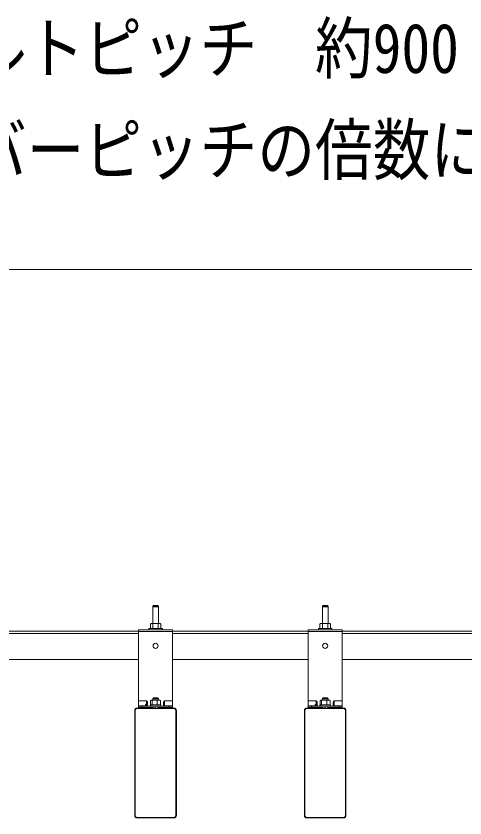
# Model space of a CAD drawing. Units: millimetres, scale not verified. Extents: x -202 to 3206, y -142 to 138.
# Drawn here: x -89.27 to -69.43, y -110.28 to -74.77 of the extents above; entities that cross this region are included whole.
import ezdxf
from ezdxf.enums import TextEntityAlignment as Align

# ---------------------------------------------------------------- set-up
doc = ezdxf.new("R2010")
doc.units = ezdxf.units.MM
doc.header["$LTSCALE"] = 0.5
doc.layers.add('0-0_0', color=7, linetype='Continuous', lineweight=18)
doc.styles.add('ＭＳ ゴシック', font='')
doc.styles.get('ＭＳ ゴシック').set_extended_font_data('MS Gothic')

msp = doc.modelspace()

# ---------------------------------------------------------------- linework, layer by layer
at = {"layer": '0-0_0'}
for p, q in [((-102.6061, -85.9998), (-57.6061, -85.9998)), ((-83.1911, -100.8639), (-83.2311, -100.9039)), ((-83.1911, -100.8909), (-83.2311, -100.9309)), ((-83.2311, -100.9039), (-83.2311, -100.9309)), ((-83.2042, -100.9039), (-83.2311, -100.9039)), ((-83.2311, -100.9309), (-83.2311, -101.6716)), ((-83.1061, -100.9309), (-83.2311, -100.9309)), ((-83.1911, -100.8639), (-83.0211, -100.8639)), ((-83.1911, -100.8909), (-83.1061, -100.8909)), ((-83.1061, -100.8909), (-83.0211, -100.8909)), ((-82.9811, -100.9309), (-83.1061, -100.9309)), ((-82.9811, -100.9039), (-83.0211, -100.8639)), ((-82.9811, -100.9309), (-83.0211, -100.8909)), ((-82.9811, -100.9039), (-83.0081, -100.9039)), ((-82.9811, -100.9309), (-82.9811, -100.9039)), ((-82.9811, -101.6716), (-82.9811, -100.9309)), ((-75.6911, -100.8639), (-75.7311, -100.9039)), ((-75.6911, -100.8909), (-75.7311, -100.9309)), ((-75.7311, -100.9039), (-75.7311, -100.9309)), ((-75.7042, -100.9039), (-75.7311, -100.9039)), ((-75.7311, -100.9309), (-75.7311, -101.6716)), ((-75.6061, -100.9309), (-75.7311, -100.9309)), ((-75.6911, -100.8639), (-75.5211, -100.8639)), ((-75.6911, -100.8909), (-75.6061, -100.8909)), ((-75.6061, -100.8909), (-75.5211, -100.8909)), ((-75.4811, -100.9309), (-75.6061, -100.9309)), ((-75.4811, -100.9039), (-75.5211, -100.8639)), ((-75.4811, -100.9309), (-75.5211, -100.8909)), ((-75.4811, -100.9039), (-75.5081, -100.9039)), ((-75.4811, -100.9309), (-75.4811, -100.9039)), ((-75.4811, -101.6716), (-75.4811, -100.9309)), ((-83.4061, -101.8916), (-83.4061, -101.9466)), ((-82.8061, -101.8916), (-83.4061, -101.8916)), ((-83.3061, -101.6716), (-83.3371, -101.7025)), ((-83.3371, -101.7025), (-83.3371, -101.8916)), ((-83.3061, -101.6716), (-83.2793, -101.6716)), ((-83.2793, -101.6716), (-83.1061, -101.6716)), ((-83.2216, -101.7025), (-83.2216, -101.8916)), ((-83.1061, -101.6716), (-82.9329, -101.6716)), ((-82.9907, -101.7025), (-82.9907, -101.8916)), ((-82.9329, -101.6716), (-82.9061, -101.6716)), ((-82.8752, -101.7025), (-82.9061, -101.6716)), ((-82.8752, -101.7025), (-82.8752, -101.8916)), ((-82.8061, -101.9466), (-82.8061, -101.8916)), ((-75.9061, -101.8916), (-75.9061, -101.9466)), ((-75.3061, -101.8916), (-75.9061, -101.8916)), ((-75.8061, -101.6716), (-75.8371, -101.7025)), ((-75.8371, -101.7025), (-75.8371, -101.8916)), ((-75.8061, -101.6716), (-75.7793, -101.6716)), ((-75.7216, -101.7025), (-75.7216, -101.8916)), ((-75.4907, -101.7025), (-75.4907, -101.8916)), ((-75.4329, -101.6716), (-75.4061, -101.6716)), ((-75.3752, -101.7025), (-75.4061, -101.6716)), ((-75.3752, -101.7025), (-75.3752, -101.8916)), ((-75.3061, -101.9466), (-75.3061, -101.8916)), ((-83.8561, -102.0066), (-89.8561, -102.0066)), ((-83.8561, -101.9466), (-83.8561, -102.0216)), ((-83.8561, -102.0216), (-83.8561, -105.0966)), ((-76.3561, -102.0066), (-82.3561, -102.0066)), ((-82.3561, -102.0216), (-82.3561, -105.0966)), ((-76.3561, -101.9466), (-76.3561, -102.0216)), ((-76.3561, -102.0216), (-76.3561, -105.0966)), ((-68.8561, -102.0066), (-74.8561, -102.0066)), ((-74.8561, -102.0216), (-74.8561, -105.0966)), ((-89.8561, -103.2566), (-83.8561, -103.2566)), ((-82.3561, -103.2566), (-76.3561, -103.2566)), ((-74.8561, -103.2566), (-68.8561, -103.2566)), ((-83.3061, -105.0616), (-83.3154, -105.0669)), ((-83.2973, -105.0616), (-83.3061, -105.0616)), ((-83.2973, -105.0616), (-83.2633, -105.0794)), ((-83.1507, -105.0616), (-83.2973, -105.0616)), ((-83.1911, -104.9616), (-83.2311, -105.0016)), ((-83.2311, -105.0016), (-83.2311, -105.0616)), ((-82.9811, -105.0016), (-83.2311, -105.0016)), ((-83.1911, -104.9616), (-83.0211, -104.9616)), ((-82.9596, -105.0616), (-83.1507, -105.0616)), ((-83.0381, -105.0794), (-82.9596, -105.0616)), ((-83.0381, -105.2616), (-83.0381, -105.0794)), ((-82.9811, -105.0016), (-83.0211, -104.9616)), ((-82.9811, -105.0616), (-82.9811, -105.0016)), ((-82.9596, -105.0616), (-82.881, -105.0794)), ((-82.9061, -105.0616), (-82.9596, -105.0616)), ((-82.8969, -105.0669), (-82.9061, -105.0616)), ((-82.881, -105.0794), (-82.8973, -105.0708)), ((-82.881, -105.2616), (-82.881, -105.0794)), ((-75.8061, -105.0616), (-75.8154, -105.0669)), ((-75.7973, -105.0616), (-75.8061, -105.0616)), ((-75.7973, -105.0616), (-75.7633, -105.0794)), ((-75.6507, -105.0616), (-75.7973, -105.0616)), ((-75.6911, -104.9616), (-75.7311, -105.0016)), ((-75.7311, -105.0016), (-75.7311, -105.0616)), ((-75.4811, -105.0016), (-75.7311, -105.0016)), ((-75.6911, -104.9616), (-75.5211, -104.9616)), ((-75.4596, -105.0616), (-75.6507, -105.0616)), ((-75.5381, -105.0794), (-75.4596, -105.0616)), ((-75.5381, -105.2616), (-75.5381, -105.0794)), ((-75.4811, -105.0016), (-75.5211, -104.9616)), ((-75.4811, -105.0616), (-75.4811, -105.0016)), ((-75.4596, -105.0616), (-75.381, -105.0794)), ((-75.4061, -105.0616), (-75.4596, -105.0616)), ((-75.3969, -105.0669), (-75.4061, -105.0616)), ((-75.381, -105.0794), (-75.3973, -105.0708)), ((-75.381, -105.2616), (-75.381, -105.0794)), ((-83.9261, -105.4116), (-82.2861, -105.4116)), ((-83.8561, -105.3119), (-83.8561, -105.3266)), ((-83.8561, -105.3266), (-83.8561, -105.3866)), ((-83.7061, -105.3266), (-83.8561, -105.3266)), ((-83.8561, -105.3866), (-83.7061, -105.3866)), ((-82.5061, -105.3266), (-83.7061, -105.3266)), ((-83.1945, -105.3866), (-83.7061, -105.3866)), ((-83.4561, -105.2766), (-83.4561, -105.1673)), ((-83.3061, -105.3866), (-83.3386, -105.4053)), ((-83.3371, -105.4044), (-83.2805, -105.3866)), ((-83.3371, -105.4116), (-83.3371, -105.4044)), ((-83.3371, -105.4044), (-83.3371, -105.4116)), ((-83.3361, -105.2616), (-83.3361, -105.3266)), ((-83.3306, -105.2616), (-83.3361, -105.2616)), ((-83.3306, -105.3266), (-83.3306, -105.2616)), ((-83.3199, -105.2616), (-83.3306, -105.2616)), ((-83.3199, -105.3266), (-83.3199, -105.2616)), ((-82.8823, -105.2616), (-83.3199, -105.2616)), ((-83.2805, -105.3866), (-83.2316, -105.402)), ((-83.2633, -105.2616), (-83.2638, -105.2616)), ((-83.2614, -105.2616), (-83.2633, -105.2616)), ((-83.1348, -105.3978), (-83.1348, -105.3791)), ((-83.1269, -105.3975), (-83.1269, -105.3791)), ((-83.0949, -105.3866), (-83.1173, -105.3866)), ((-83.1084, -105.3866), (-83.0959, -105.3885)), ((-83.0381, -105.2616), (-83.04, -105.2616)), ((-83.0368, -105.2616), (-83.0381, -105.2616)), ((-83.0242, -105.3846), (-82.9788, -105.3984)), ((-82.5061, -105.3866), (-83.0178, -105.3866)), ((-82.98, -105.4005), (-82.9341, -105.3866)), ((-82.9341, -105.3866), (-82.8752, -105.4044)), ((-82.8736, -105.4053), (-82.9061, -105.3866)), ((-82.881, -105.2616), (-82.8823, -105.2616)), ((-82.8761, -105.2616), (-82.881, -105.2616)), ((-82.8761, -105.3266), (-82.8761, -105.2616)), ((-82.8752, -105.4044), (-82.8752, -105.4116)), ((-82.8752, -105.4116), (-82.8752, -105.4044)), ((-82.7561, -105.2766), (-82.7561, -105.1673)), ((-82.5061, -105.3266), (-82.3561, -105.3266)), ((-82.3561, -105.3866), (-82.5061, -105.3866)), ((-82.3561, -105.3119), (-82.3561, -105.3266)), ((-82.3561, -105.3266), (-82.3561, -105.3866)), ((-76.4261, -105.4116), (-74.7861, -105.4116)), ((-76.3561, -105.3119), (-76.3561, -105.3266)), ((-76.3561, -105.3266), (-76.3561, -105.3866)), ((-76.2061, -105.3266), (-76.3561, -105.3266)), ((-76.3561, -105.3866), (-76.2061, -105.3866)), ((-75.0061, -105.3266), (-76.2061, -105.3266)), ((-75.6945, -105.3866), (-76.2061, -105.3866)), ((-75.9561, -105.2766), (-75.9561, -105.1673)), ((-75.8061, -105.3866), (-75.8386, -105.4053)), ((-75.8371, -105.4044), (-75.7805, -105.3866)), ((-75.8371, -105.4044), (-75.8371, -105.4116)), ((-75.8371, -105.4116), (-75.8371, -105.4044)), ((-75.8361, -105.2616), (-75.8361, -105.3266)), ((-75.8306, -105.2616), (-75.8361, -105.2616)), ((-75.8306, -105.3266), (-75.8306, -105.2616)), ((-75.8199, -105.2616), (-75.8306, -105.2616)), ((-75.8199, -105.3266), (-75.8199, -105.2616)), ((-75.3823, -105.2616), (-75.8199, -105.2616)), ((-75.7805, -105.3866), (-75.7316, -105.402)), ((-75.7633, -105.2616), (-75.7638, -105.2616)), ((-75.7614, -105.2616), (-75.7633, -105.2616)), ((-75.6348, -105.3978), (-75.6348, -105.3791)), ((-75.6269, -105.3975), (-75.6269, -105.3791)), ((-75.5949, -105.3866), (-75.6173, -105.3866)), ((-75.6084, -105.3866), (-75.5959, -105.3885)), ((-75.5381, -105.2616), (-75.54, -105.2616)), ((-75.5368, -105.2616), (-75.5381, -105.2616)), ((-75.5242, -105.3846), (-75.4788, -105.3984)), ((-75.0061, -105.3866), (-75.5178, -105.3866)), ((-75.4807, -105.4007), (-75.4341, -105.3866)), ((-75.4341, -105.3866), (-75.3752, -105.4044)), ((-75.3736, -105.4053), (-75.4061, -105.3866)), ((-75.381, -105.2616), (-75.3823, -105.2616)), ((-75.3761, -105.2616), (-75.381, -105.2616)), ((-75.3761, -105.3266), (-75.3761, -105.2616)), ((-75.3752, -105.4116), (-75.3752, -105.4044)), ((-75.3752, -105.4044), (-75.3752, -105.4116)), ((-75.2561, -105.2766), (-75.2561, -105.1673)), ((-75.0061, -105.3266), (-74.8561, -105.3266)), ((-74.8561, -105.3866), (-75.0061, -105.3866)), ((-74.8561, -105.3119), (-74.8561, -105.3266)), ((-74.8561, -105.3266), (-74.8561, -105.3866)), ((-84.0261, -110.1766), (-84.0261, -105.5116)), ((-82.1861, -105.5116), (-82.1861, -110.1766)), ((-76.5261, -110.1766), (-76.5261, -105.5116)), ((-74.6861, -105.5116), (-74.6861, -110.1766)), ((-82.2861, -110.2766), (-83.9261, -110.2766)), ((-74.7861, -110.2766), (-76.4261, -110.2766))]:
    msp.add_line(p, q, dxfattribs=at)
at = {"layer": '0-0_0', "color": 8}
for p, q in [((-89.8561, -102.1066), (-83.8561, -102.1066)), ((-82.3561, -102.0216), (-83.8561, -102.0216)), ((-82.3561, -102.1066), (-76.3561, -102.1066)), ((-74.8561, -102.0216), (-76.3561, -102.0216)), ((-74.8561, -102.1066), (-68.8561, -102.1066)), ((-83.5061, -105.0966), (-83.5061, -105.3119)), ((-82.7061, -105.0966), (-82.7061, -105.3119)), ((-76.0061, -105.0966), (-76.0061, -105.3119)), ((-75.2061, -105.0966), (-75.2061, -105.3119)), ((-83.9261, -105.4116), (-83.9261, -105.4366)), ((-83.9261, -105.4366), (-82.2861, -105.4366)), ((-83.5061, -105.3119), (-83.8561, -105.3119)), ((-83.7061, -105.3866), (-83.7061, -105.3266)), ((-83.5061, -105.3266), (-83.5061, -105.3119)), ((-82.5061, -105.3866), (-82.5061, -105.3266)), ((-82.2861, -105.4116), (-82.2861, -105.4366)), ((-76.4261, -105.4116), (-76.4261, -105.4366)), ((-76.4261, -105.4366), (-74.7861, -105.4366)), ((-76.2061, -105.3866), (-76.2061, -105.3266)), ((-75.0061, -105.3866), (-75.0061, -105.3266)), ((-74.7861, -105.4116), (-74.7861, -105.4366)), ((-84.0261, -105.5116), (-84.0011, -105.5116)), ((-84.0011, -110.1766), (-84.0011, -105.5116)), ((-82.2111, -105.5116), (-82.2111, -110.1766)), ((-82.1861, -105.5116), (-82.2111, -105.5116)), ((-76.5261, -105.5116), (-76.5011, -105.5116)), ((-76.5011, -110.1766), (-76.5011, -105.5116)), ((-74.7111, -105.5116), (-74.7111, -110.1766)), ((-74.6861, -105.5116), (-74.7111, -105.5116)), ((-84.0261, -110.1766), (-84.0011, -110.1766)), ((-82.2861, -110.2516), (-83.9261, -110.2516)), ((-83.9261, -110.2766), (-83.9261, -110.2516)), ((-82.2861, -110.2766), (-82.2861, -110.2516)), ((-82.1861, -110.1766), (-82.2111, -110.1766)), ((-76.5261, -110.1766), (-76.5011, -110.1766)), ((-74.7861, -110.2516), (-76.4261, -110.2516)), ((-76.4261, -110.2766), (-76.4261, -110.2516)), ((-74.7861, -110.2766), (-74.7861, -110.2516)), ((-74.6861, -110.1766), (-74.7111, -110.1766))]:
    msp.add_line(p, q, dxfattribs=at)
at = {"layer": '0-0_0'}
for points in [[(-75.7793, -101.6716), (-75.6061, -101.6716), (-75.4329, -101.6716)], [(-83.8561, -101.9466), (-82.3561, -101.9466), (-82.3561, -102.0216)], [(-76.3561, -101.9466), (-74.8561, -101.9466), (-74.8561, -102.0216)], [(-83.5061, -105.0966), (-83.8561, -105.0966), (-83.8561, -105.3119)], [(-83.3313, -105.2616), (-83.3313, -105.0794), (-83.2973, -105.0616)], [(-83.2633, -105.2616), (-83.2633, -105.0794), (-83.1507, -105.0616), (-83.0381, -105.0794)], [(-82.7061, -105.0966), (-82.3561, -105.0966), (-82.3561, -105.3119)], [(-76.0061, -105.0966), (-76.3561, -105.0966), (-76.3561, -105.3119)], [(-75.8313, -105.2616), (-75.8313, -105.0794), (-75.7973, -105.0616)], [(-75.7633, -105.2616), (-75.7633, -105.0794), (-75.6507, -105.0616), (-75.5381, -105.0794)], [(-75.2061, -105.0966), (-74.8561, -105.0966), (-74.8561, -105.3119)]]:
    msp.add_lwpolyline(points, dxfattribs=at)
at = {"layer": '0-0_0', "color": 8}
for points in [[(-82.7061, -105.3266), (-82.7061, -105.3119), (-82.3561, -105.3119)], [(-76.0061, -105.3266), (-76.0061, -105.3119), (-76.3561, -105.3119)], [(-75.2061, -105.3266), (-75.2061, -105.3119), (-74.8561, -105.3119)]]:
    msp.add_lwpolyline(points, dxfattribs=at)
at = {"layer": '0-0_0'}
for centre in [(-83.1061, -102.6566), (-75.6061, -102.6566)]:
    msp.add_circle(centre, 0.1125, dxfattribs=at)
for centre, radius, start, end in [((-83.9261, -105.5116), 0.1, 90, 180), ((-83.4061, -105.2766), 0.05, 180, 270), ((-83.1361, -105.6339), 0.2548, 114.27354, 119.25506), ((-83.0761, -105.6339), 0.2548, 60.74494, 67.73568), ((-82.8061, -105.2766), 0.05, 270, 0), ((-82.2861, -105.5116), 0.1, 0, 90), ((-76.4261, -105.5116), 0.1, 90, 180), ((-75.9061, -105.2766), 0.05, 180, 270), ((-75.6361, -105.6339), 0.2548, 114.27354, 119.41119), ((-75.5761, -105.6339), 0.2548, 60.58881, 67.73568), ((-75.3061, -105.2766), 0.05, 270, 0), ((-74.7861, -105.5116), 0.1, 0, 90), ((-83.9261, -110.1766), 0.1, 180, 270), ((-82.2861, -110.1766), 0.1, 270, 0), ((-76.4261, -110.1766), 0.1, 180, 270), ((-74.7861, -110.1766), 0.1, 270, 0)]:
    msp.add_arc(centre, radius, start, end, dxfattribs=at)
at = {"layer": '0-0_0', "color": 8}
for centre, start, end in [((-83.9261, -105.5116), 90, 180), ((-82.2861, -105.5116), 0, 90), ((-76.4261, -105.5116), 90, 180), ((-74.7861, -105.5116), 0, 90), ((-83.9261, -110.1766), 180, 270), ((-82.2861, -110.1766), 270, 0), ((-76.4261, -110.1766), 180, 270), ((-74.7861, -110.1766), 270, 0)]:
    msp.add_arc(centre, 0.075, start, end, dxfattribs=at)
at = {"layer": '0-0_0'}
for centre, start_param, end_param in [((-83.5061, -105.1673), 1.5707963, 3.1415927), ((-82.7061, -105.1673), 3.1415927, 4.712389), ((-76.0061, -105.1673), 1.5707963, 3.1415927), ((-75.2061, -105.1673), 3.1415927, 4.712389)]:
    msp.add_ellipse(centre, major_axis=(0, -0.0707), ratio=0.707107, start_param=start_param, end_param=end_param, dxfattribs=at)
at = {"layer": '0-0_0', "color": 8}
for centre, start_param in [((-83.5061, -105.2766), 0), ((-82.7061, -105.2766), 3.1415927), ((-76.0061, -105.2766), 0), ((-75.2061, -105.2766), 3.1415927)]:
    msp.add_ellipse(centre, major_axis=(0.05, 0), ratio=0.707107, start_param=start_param, end_param=4.712389, dxfattribs=at)

# ---------------------------------------------------------------- texts
at = {"layer": '0-0_0', "style": 'ＭＳ ゴシック', "width": 0.85}
for s, p in [('吊りボルトピッチ\u3000約900', (-99.0027, -77.9532)), ('※ルーバーピッチの倍数になるように吊りボルトを設置お願いいたします', (-99.0027, -82.4532))]:
    msp.add_text(s, height=2.199, dxfattribs=at).set_placement(p, align=Align.BOTTOM_LEFT)

doc.saveas('drawing.dxf')
